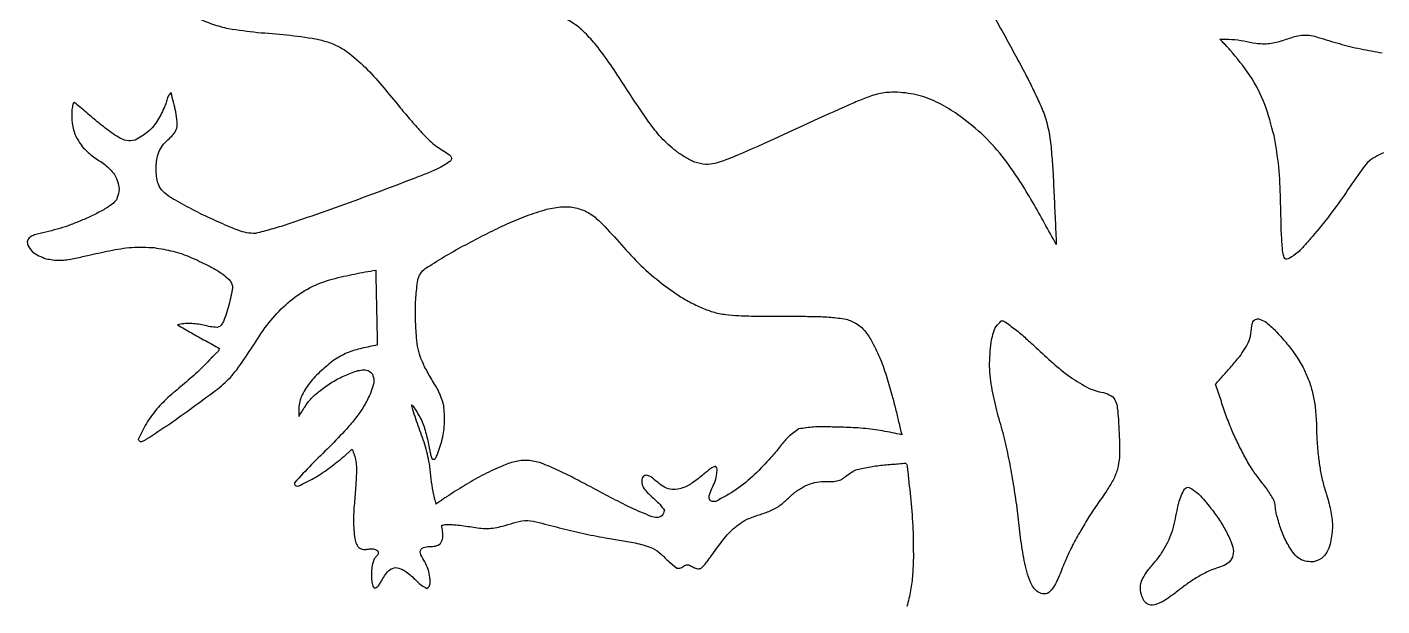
# Model space of a CAD drawing. Extents: x 0 to 290, y 41 to 325.
# Drawn here: x 2.8 to 160.8, y 151.1 to 218.7 of the extents above; entities that cross this region are included whole.
import ezdxf

# ---------------------------------------------------------------- set-up
doc = ezdxf.new("R2010")
doc.units = 0
doc.layers.get('0').update_dxf_attribs({"linetype": 'CONTINUOUS'})

msp = doc.modelspace()

# ---------------------------------------------------------------- linework, layer by layer
at = {"color": 7}
for points, knots in [([(20.71085, 220.274444), (21.342606, 220.11006), (22.608399, 219.780697), (24.391165, 218.947884), (25.663469, 218.639811), (26.29868, 218.486002)], [0, 0, 0, 0, 1.954938, 3.916935, 5.873135, 5.873135, 5.873135, 5.873135]), ([(69.159684, 216.538669), (68.737325, 217.033931), (67.893197, 218.023764), (66.373274, 219.282767), (65.1812, 219.813493), (64.585144, 220.078864)], [0, 0, 0, 0, 1.952407, 3.902083, 5.851878, 5.851878, 5.851878, 5.851878]), ([(115.571129, 219.846031), (115.972598, 219.132255), (116.775444, 217.704869), (117.952401, 215.548543), (118.721421, 214.102724), (119.105962, 213.379756)], [0, 0, 0, 0, 2.456787, 4.913002, 7.369617, 7.369617, 7.369617, 7.369617]), ([(26.29868, 218.486002), (27.422507, 218.320096), (29.671408, 217.988098), (33.079639, 217.813001), (35.325287, 217.455586), (36.447589, 217.276962)], [0, 0, 0, 0, 3.406412, 6.816608, 10.22364, 10.22364, 10.22364, 10.22364]), ([(36.447589, 217.276962), (36.919108, 217.169843), (37.861375, 216.955779), (39.210615, 216.396077), (40.008827, 215.849342), (40.408296, 215.575727)], [0, 0, 0, 0, 1.449488, 2.896601, 4.34634, 4.34634, 4.34634, 4.34634]), ([(74.001489, 209.466744), (73.48027, 210.264487), (72.437942, 211.859804), (70.897475, 214.269224), (69.738799, 215.782383), (69.159684, 216.538669)], [0, 0, 0, 0, 2.859109, 5.717613, 8.573905, 8.573905, 8.573905, 8.573905]), ([(141.901616, 217.239991), (142.369539, 217.248151), (143.305351, 217.26447), (144.69585, 217.050032), (145.610784, 216.859129), (146.068627, 216.7636)], [0, 0, 0, 0, 1.401526, 2.80295, 4.206676, 4.206676, 4.206676, 4.206676]), ([(143.068322, 216.009502), (142.94129, 216.14896), (142.687299, 216.427794), (142.291789, 216.831718), (142.03158, 217.103998), (141.901616, 217.239991)], [0, 0, 0, 0, 0.565875, 1.131425, 1.695757, 1.695757, 1.695757, 1.695757]), ([(146.068627, 216.7636), (146.606877, 216.724472), (147.68531, 216.646074), (149.253409, 217.094934), (150.271423, 217.434812), (150.780891, 217.604904)], [0, 0, 0, 0, 1.606381, 3.218526, 4.833595, 4.833595, 4.833595, 4.833595]), ([(150.780891, 217.604904), (151.06889, 217.650792), (151.643654, 217.742372), (152.527444, 217.716162), (153.084095, 217.539936), (153.362942, 217.451658)], [0, 0, 0, 0, 0.874523, 1.7453, 2.619341, 2.619341, 2.619341, 2.619341]), ([(153.362942, 217.451658), (154.181242, 217.203435), (155.817784, 216.707007), (158.306563, 216.074078), (159.993674, 215.789455), (160.837316, 215.647129)], [0, 0, 0, 0, 2.565422, 5.13066, 7.696418, 7.696418, 7.696418, 7.696418]), ([(40.408296, 215.575727), (41.128273, 214.962665), (42.569368, 213.735568), (44.390333, 211.55344), (45.598533, 210.100571), (46.2026, 209.374176)], [0, 0, 0, 0, 2.831585, 5.66766, 8.503429, 8.503429, 8.503429, 8.503429]), ([(148.20646, 205.992871), (147.889751, 207.219942), (147.256282, 209.674278), (145.506314, 213.090658), (143.881028, 215.036504), (143.068322, 216.009502)], [0, 0, 0, 0, 3.794916, 7.590433, 11.386537, 11.386537, 11.386537, 11.386537]), ([(119.105962, 213.379756), (119.383886, 212.837683), (119.939608, 211.753781), (120.731003, 210.107246), (121.206917, 208.986895), (121.444738, 208.427038)], [0, 0, 0, 0, 1.827515, 3.654209, 5.478823, 5.478823, 5.478823, 5.478823]), ([(19.59435, 210.998647), (19.456831, 210.860374), (19.176865, 210.578874), (19.08143, 209.983238), (18.938152, 209.619075), (18.866781, 209.437676)], [0, 0, 0, 0, 0.570552, 1.161549, 1.748134, 1.748134, 1.748134, 1.748134]), ([(20.292822, 207.6069), (20.247896, 207.989593), (20.158014, 208.755233), (19.879264, 209.878508), (19.689347, 210.625168), (19.59435, 210.998647)], [0, 0, 0, 0, 1.154777, 2.310317, 3.466777, 3.466777, 3.466777, 3.466777]), ([(104.284498, 211.067509), (103.702424, 211.052701), (102.537677, 211.023069), (100.856673, 210.510208), (99.787399, 210.05819), (99.252193, 209.83194)], [0, 0, 0, 0, 1.739274, 3.48034, 5.225118, 5.225118, 5.225118, 5.225118]), ([(111.314371, 208.464009), (110.600915, 208.915745), (109.17503, 209.818568), (106.810319, 210.805686), (105.126045, 210.980276), (104.284498, 211.067509)], [0, 0, 0, 0, 2.533726, 5.063808, 7.590344, 7.590344, 7.590344, 7.590344]), ([(8.011301, 209.022244), (8.004689, 208.491859), (7.991481, 207.432307), (8.403641, 205.860121), (9.030964, 204.99971), (9.344745, 204.569342)], [0, 0, 0, 0, 1.589188, 3.174728, 4.761468, 4.761468, 4.761468, 4.761468]), ([(8.342009, 209.842382), (8.263194, 209.788257), (8.087768, 209.667786), (8.092741, 209.330748), (8.03806, 209.12361), (8.011301, 209.022244)], [0, 0, 0, 0, 0.271089, 0.60339, 0.921846, 0.921846, 0.921846, 0.921846]), ([(12.62284, 206.347342), (12.128234, 206.712317), (11.138981, 207.442294), (9.754567, 208.660166), (8.812711, 209.448436), (8.342009, 209.842382)], [0, 0, 0, 0, 1.843171, 3.686489, 5.52804, 5.52804, 5.52804, 5.52804]), ([(18.866781, 209.437676), (18.621397, 208.887893), (18.130631, 207.788338), (16.971348, 206.354456), (15.921848, 205.754928), (15.398214, 205.455802)], [0, 0, 0, 0, 1.804287, 3.608541, 5.405135, 5.405135, 5.405135, 5.405135]), ([(46.2026, 209.374176), (46.586568, 208.916686), (47.354321, 208.001924), (48.522775, 206.6437), (49.359008, 205.791627), (49.776944, 205.365773)], [0, 0, 0, 0, 1.79194, 3.583029, 5.372576, 5.372576, 5.372576, 5.372576]), ([(78.446207, 204.193704), (77.861327, 204.695572), (76.690276, 205.700415), (75.302596, 207.560057), (74.43521, 208.831155), (74.001489, 209.466744)], [0, 0, 0, 0, 2.305049, 4.615187, 6.925618, 6.925618, 6.925618, 6.925618]), ([(99.252193, 209.83194), (97.667918, 209.130533), (94.499356, 207.727714), (89.803429, 205.49857), (86.62023, 204.129466), (85.028758, 203.444969)], [0, 0, 0, 0, 5.197649, 10.39533, 15.592186, 15.592186, 15.592186, 15.592186]), ([(19.398573, 205.656744), (19.575146, 205.832827), (19.926421, 206.183126), (20.331796, 206.848506), (20.305815, 207.354071), (20.292822, 207.6069)], [0, 0, 0, 0, 0.751105, 1.494246, 2.237664, 2.237664, 2.237664, 2.237664]), ([(118.576796, 200.6854), (117.906779, 201.669462), (116.567018, 203.637189), (114.156938, 206.298396), (112.26177, 207.742232), (111.314371, 208.464009)], [0, 0, 0, 0, 3.570137, 7.138832, 10.70613, 10.70613, 10.70613, 10.70613]), ([(121.444738, 208.427038), (121.647229, 207.715553), (122.052441, 206.291774), (122.262893, 204.078132), (122.370141, 202.604858), (122.423767, 201.868193)], [0, 0, 0, 0, 2.214533, 4.431586, 6.64881, 6.64881, 6.64881, 6.64881]), ([(15.398214, 205.455802), (15.062128, 205.408745), (14.385716, 205.314037), (13.443729, 205.767093), (12.896654, 206.153795), (12.62284, 206.347342)], [0, 0, 0, 0, 0.996821, 2.006222, 3.017665, 3.017665, 3.017665, 3.017665]), ([(17.961949, 203.386831), (18.04645, 203.680267), (18.215121, 204.26599), (18.722696, 205.042251), (19.172927, 205.451592), (19.398573, 205.656744)], [0, 0, 0, 0, 0.912421, 1.821273, 2.734409, 2.734409, 2.734409, 2.734409]), ([(149.058489, 194.825056), (149.03058, 196.071026), (148.974768, 198.562659), (148.851153, 202.306493), (148.421309, 204.764355), (148.20646, 205.992871)], [0, 0, 0, 0, 3.740234, 7.479545, 11.216329, 11.216329, 11.216329, 11.216329]), ([(9.344745, 204.569342), (9.730156, 204.197979), (10.503929, 203.452409), (11.93557, 202.680315), (12.640129, 201.864106), (12.990576, 201.458124)], [0, 0, 0, 0, 1.600387, 3.213028, 4.808976, 4.808976, 4.808976, 4.808976]), ([(49.776944, 205.365773), (50.01265, 205.163204), (50.484007, 204.758111), (51.26949, 204.256547), (51.789827, 203.920064), (52.04968, 203.752027)], [0, 0, 0, 0, 0.931156, 1.862101, 2.79079, 2.79079, 2.79079, 2.79079]), ([(81.933344, 202.603664), (81.507373, 202.676189), (80.652718, 202.8217), (79.507386, 203.456125), (78.799793, 203.947942), (78.446207, 204.193704)], [0, 0, 0, 0, 1.287423, 2.583046, 3.877133, 3.877133, 3.877133, 3.877133]), ([(160.964316, 203.98994), (160.637289, 203.832889), (159.984836, 203.519556), (159.079502, 202.889775), (158.655155, 202.298693), (158.442942, 202.003096)], [0, 0, 0, 0, 1.089384, 2.173439, 3.257905, 3.257905, 3.257905, 3.257905]), ([(17.95399, 200.80986), (17.919999, 201.094764), (17.851866, 201.665846), (17.841645, 202.53152), (17.921887, 203.102012), (17.961949, 203.386831)], [0, 0, 0, 0, 0.860631, 1.725107, 2.587004, 2.587004, 2.587004, 2.587004]), ([(52.025973, 202.915802), (51.604014, 202.642173), (50.758836, 202.094097), (49.349044, 201.544347), (48.413714, 201.17639), (47.946169, 200.992458)], [0, 0, 0, 0, 1.504695, 3.013886, 4.522307, 4.522307, 4.522307, 4.522307]), ([(52.04968, 203.752027), (52.130877, 203.670191), (52.289904, 203.509914), (52.312352, 203.122086), (52.122396, 202.985257), (52.025973, 202.915802)], [0, 0, 0, 0, 0.340359, 0.666605, 1.00293, 1.00293, 1.00293, 1.00293]), ([(85.028758, 203.444969), (84.694764, 203.314735), (84.026681, 203.054228), (83.006479, 202.694644), (82.290309, 202.633928), (81.933344, 202.603664)], [0, 0, 0, 0, 1.076762, 2.153834, 3.224191, 3.224191, 3.224191, 3.224191]), ([(12.990576, 201.458124), (13.143494, 201.149065), (13.448528, 200.532567), (13.613033, 199.469609), (13.344306, 198.826514), (13.210173, 198.505516)], [0, 0, 0, 0, 1.035218, 2.065013, 3.091294, 3.091294, 3.091294, 3.091294]), ([(19.84042, 198.58736), (19.557658, 198.766349), (18.993978, 199.123162), (18.240858, 199.834876), (18.049541, 200.485109), (17.95399, 200.80986)], [0, 0, 0, 0, 1.007558, 2.00855, 3.007295, 3.007295, 3.007295, 3.007295]), ([(47.946169, 200.992458), (46.504471, 200.446298), (43.621365, 199.354088), (39.288076, 197.738358), (36.375021, 196.729368), (34.918509, 196.224878)], [0, 0, 0, 0, 4.62509, 9.249252, 13.873319, 13.873319, 13.873319, 13.873319]), ([(122.818031, 193.280171), (122.359276, 194.11031), (121.44182, 195.770494), (120.067573, 198.262246), (119.073669, 199.877767), (118.576796, 200.6854)], [0, 0, 0, 0, 2.845515, 5.690704, 8.535001, 8.535001, 8.535001, 8.535001]), ([(122.423767, 201.868193), (122.46997, 200.913952), (122.562369, 199.005603), (122.694086, 196.142934), (122.776718, 194.234387), (122.818031, 193.280171)], [0, 0, 0, 0, 2.866077, 5.731752, 8.597081, 8.597081, 8.597081, 8.597081]), ([(158.442942, 202.003096), (157.830763, 201.117469), (156.606591, 199.346484), (154.748783, 196.702351), (153.373318, 195.045155), (152.685609, 194.216584)], [0, 0, 0, 0, 3.230233, 6.459488, 9.688526, 9.688526, 9.688526, 9.688526]), ([(13.210173, 198.505516), (13.061819, 198.33005), (12.763595, 197.977327), (12.171961, 197.611815), (11.78097, 197.369698), (11.585702, 197.24878)], [0, 0, 0, 0, 0.684916, 1.376827, 2.067132, 2.067132, 2.067132, 2.067132]), ([(26.478569, 195.303987), (25.724087, 195.633549), (24.214817, 196.292809), (21.992242, 197.373965), (20.557546, 198.182979), (19.84042, 198.58736)], [0, 0, 0, 0, 2.469913, 4.940836, 7.410226, 7.410226, 7.410226, 7.410226]), ([(63.389369, 197.396947), (63.692969, 197.462733), (64.299464, 197.594154), (65.228017, 197.694691), (65.848697, 197.679645), (66.15938, 197.672113)], [0, 0, 0, 0, 0.931682, 1.861201, 2.792777, 2.792777, 2.792777, 2.792777]), ([(66.15938, 197.672113), (66.678338, 197.571536), (67.717191, 197.3702), (69.066672, 196.492159), (69.809257, 195.747978), (70.181047, 195.375389)], [0, 0, 0, 0, 1.572895, 3.148634, 4.728601, 4.728601, 4.728601, 4.728601]), ([(11.585702, 197.24878), (11.153497, 197.02469), (10.288956, 196.576443), (8.948016, 195.995358), (8.041337, 195.640371), (7.587996, 195.462878)], [0, 0, 0, 0, 1.460146, 2.920729, 4.381318, 4.381318, 4.381318, 4.381318]), ([(34.918509, 196.224878), (34.315078, 196.018624), (33.108436, 195.606192), (31.281323, 195.038675), (30.044266, 194.730477), (29.4259, 194.576418)], [0, 0, 0, 0, 1.913165, 3.82563, 5.737089, 5.737089, 5.737089, 5.737089]), ([(56.539553, 194.613389), (57.279554, 194.972998), (58.759624, 195.692249), (61.030848, 196.667016), (62.603421, 197.153706), (63.389369, 197.396947)], [0, 0, 0, 0, 2.468521, 4.937268, 7.40389, 7.40389, 7.40389, 7.40389]), ([(3.656415, 194.396642), (3.488722, 194.325914), (3.15628, 194.1857), (2.756135, 193.730598), (2.846802, 193.364095), (2.89179, 193.18224)], [0, 0, 0, 0, 0.549329, 1.089017, 1.620542, 1.620542, 1.620542, 1.620542]), ([(7.587996, 195.462878), (7.156745, 195.324229), (6.294212, 195.046922), (4.971679, 194.734331), (4.094759, 194.509185), (3.656415, 194.396642)], [0, 0, 0, 0, 1.358416, 2.716923, 4.074712, 4.074712, 4.074712, 4.074712]), ([(29.4259, 194.576418), (29.085269, 194.581697), (28.401446, 194.592294), (27.429765, 194.935371), (26.795525, 195.181157), (26.478569, 195.303987)], [0, 0, 0, 0, 1.015214, 2.038066, 3.059866, 3.059866, 3.059866, 3.059866]), ([(49.753238, 190.806211), (50.487153, 191.26428), (51.954926, 192.180381), (54.23602, 193.419374), (55.771693, 194.215376), (56.539553, 194.613389)], [0, 0, 0, 0, 2.594839, 5.189469, 7.784261, 7.784261, 7.784261, 7.784261]), ([(70.181047, 195.375389), (70.916823, 194.562838), (72.388482, 192.937618), (74.604806, 190.496633), (76.32474, 189.131289), (77.184109, 188.449091)], [0, 0, 0, 0, 3.290154, 6.580783, 9.866837, 9.866837, 9.866837, 9.866837]), ([(149.333656, 191.9097), (149.276814, 192.229985), (149.162907, 192.871815), (149.125202, 193.849634), (149.08072, 194.500006), (149.058489, 194.825056)], [0, 0, 0, 0, 0.974664, 1.95316, 2.930835, 2.930835, 2.930835, 2.930835]), ([(2.89179, 193.18224), (3.046885, 192.923779), (3.358928, 192.40377), (4.157966, 191.938757), (4.717882, 191.727092), (4.997817, 191.621269)], [0, 0, 0, 0, 0.890599, 1.79184, 2.692933, 2.692933, 2.692933, 2.692933]), ([(9.860675, 191.994367), (10.712292, 192.189792), (12.415026, 192.580528), (15.010471, 193.030564), (16.759951, 192.951787), (17.633865, 192.912436)], [0, 0, 0, 0, 2.623328, 5.245112, 7.861955, 7.861955, 7.861955, 7.861955]), ([(17.633865, 192.912436), (18.364876, 192.793928), (19.826548, 192.55697), (21.930396, 191.816304), (23.253104, 191.153768), (23.914862, 190.822298)], [0, 0, 0, 0, 2.218202, 4.435349, 6.65521, 6.65521, 6.65521, 6.65521]), ([(152.685609, 194.216584), (152.411354, 193.904884), (151.862605, 193.28121), (151.050395, 192.322367), (150.340628, 191.882672), (149.987, 191.663602)], [0, 0, 0, 0, 1.24772, 2.496531, 3.736541, 3.736541, 3.736541, 3.736541]), ([(4.997817, 191.621269), (5.53889, 191.525532), (6.624094, 191.333517), (8.259145, 191.634654), (9.326665, 191.874425), (9.860675, 191.994367)], [0, 0, 0, 0, 1.635114, 3.27947, 4.925369, 4.925369, 4.925369, 4.925369]), ([(149.987, 191.663602), (149.898875, 191.611579), (149.73249, 191.513358), (149.425283, 191.628733), (149.365373, 191.812442), (149.333656, 191.9097)], [0, 0, 0, 0, 0.294333, 0.555714, 0.84977, 0.84977, 0.84977, 0.84977]), ([(23.914862, 190.822298), (24.205668, 190.671064), (24.78756, 190.368449), (25.630315, 189.85367), (26.113287, 189.408953), (26.354222, 189.187102)], [0, 0, 0, 0, 0.98386, 1.968669, 2.948988, 2.948988, 2.948988, 2.948988]), ([(39.747049, 189.576004), (40.157597, 189.66322), (40.97856, 189.837624), (42.21531, 190.072134), (43.040976, 190.221165), (43.453756, 190.295671)], [0, 0, 0, 0, 1.259095, 2.517779, 3.776134, 3.776134, 3.776134, 3.776134]), ([(43.453756, 190.295671), (43.473999, 189.323792), (43.514486, 187.380032), (43.575341, 184.464396), (43.615828, 182.520637), (43.636071, 181.548758)], [0, 0, 0, 0, 2.916271, 5.832543, 8.748813, 8.748813, 8.748813, 8.748813]), ([(48.319267, 188.896131), (48.378491, 189.168511), (48.496809, 189.712668), (49.048208, 190.369864), (49.517654, 190.660407), (49.753238, 190.806211)], [0, 0, 0, 0, 0.825967, 1.650101, 2.480307, 2.480307, 2.480307, 2.480307]), ([(26.354222, 189.187102), (26.458705, 189.052456), (26.665829, 188.785541), (26.787504, 188.273744), (26.715795, 187.94336), (26.679652, 187.776838)], [0, 0, 0, 0, 0.50771, 1.006458, 1.513301, 1.513301, 1.513301, 1.513301]), ([(32.428744, 185.782091), (33.129632, 186.393826), (34.531172, 187.617092), (37.035019, 188.917645), (38.842949, 189.35653), (39.747049, 189.576004)], [0, 0, 0, 0, 2.784962, 5.568992, 8.353851, 8.353851, 8.353851, 8.353851]), ([(48.200169, 182.710384), (48.152817, 183.397752), (48.058118, 184.772394), (48.093059, 186.842012), (48.243871, 188.211489), (48.319267, 188.896131)], [0, 0, 0, 0, 2.066488, 4.132692, 6.198312, 6.198312, 6.198312, 6.198312]), ([(77.184109, 188.449091), (77.620798, 188.133595), (78.4936, 187.503018), (79.868593, 186.650316), (80.839396, 186.184413), (81.324873, 185.951424)], [0, 0, 0, 0, 1.616141, 3.230155, 4.844673, 4.844673, 4.844673, 4.844673]), ([(26.679652, 187.776838), (26.606212, 187.424579), (26.459282, 186.71982), (26.181551, 185.675794), (25.952683, 184.993364), (25.838319, 184.652356)], [0, 0, 0, 0, 1.079407, 2.159551, 3.238386, 3.238386, 3.238386, 3.238386]), ([(27.248499, 178.665011), (27.815337, 179.463793), (28.94946, 181.061986), (30.455497, 183.596862), (31.771492, 185.054232), (32.428744, 185.782091)], [0, 0, 0, 0, 2.938858, 5.880031, 8.814546, 8.814546, 8.814546, 8.814546]), ([(81.324873, 185.951424), (81.798789, 185.755601), (82.74642, 185.364037), (84.264933, 185.081901), (85.285542, 185.010792), (85.79612, 184.975218)], [0, 0, 0, 0, 1.534713, 3.068775, 4.604484, 4.604484, 4.604484, 4.604484]), ([(85.79612, 184.975218), (86.584984, 184.950234), (88.163055, 184.900254), (90.531508, 184.922894), (92.110462, 184.908294), (92.899936, 184.900993)], [0, 0, 0, 0, 2.367516, 4.736061, 7.104588, 7.104588, 7.104588, 7.104588]), ([(92.899936, 184.900993), (93.501577, 184.897038), (94.705177, 184.889124), (96.510414, 184.81713), (97.703774, 184.659637), (98.299976, 184.580953)], [0, 0, 0, 0, 1.805163, 3.611281, 5.414508, 5.414508, 5.414508, 5.414508]), ([(22.589349, 183.993649), (22.339783, 184.020634), (21.840971, 184.074571), (21.086068, 184.046929), (20.592535, 183.958355), (20.345739, 183.914062)], [0, 0, 0, 0, 0.75246, 1.503952, 2.255628, 2.255628, 2.255628, 2.255628]), ([(20.345739, 183.914062), (20.881892, 183.595049), (21.954054, 182.957109), (23.594341, 182.056158), (24.686391, 181.453366), (25.232445, 181.151953)], [0, 0, 0, 0, 1.871505, 3.7425, 5.613693, 5.613693, 5.613693, 5.613693]), ([(24.912292, 183.607287), (24.650904, 183.623432), (24.126373, 183.65583), (23.369165, 183.881761), (22.849099, 183.95638), (22.589349, 183.993649)], [0, 0, 0, 0, 0.783089, 1.571435, 2.358072, 2.358072, 2.358072, 2.358072]), ([(25.838319, 184.652356), (25.774494, 184.500705), (25.647372, 184.198659), (25.404999, 183.730002), (25.074606, 183.647713), (24.912292, 183.607287)], [0, 0, 0, 0, 0.500581, 0.997019, 1.47643, 1.47643, 1.47643, 1.47643]), ([(98.299976, 184.580953), (98.738327, 184.414705), (99.614852, 184.082275), (100.657618, 183.095804), (101.120961, 182.285443), (101.353056, 181.879522)], [0, 0, 0, 0, 1.395673, 2.790781, 4.190994, 4.190994, 4.190994, 4.190994]), ([(115.208756, 181.866258), (115.272108, 182.173713), (115.398699, 182.788072), (115.711754, 183.699538), (116.167575, 184.139787), (116.394089, 184.358562)], [0, 0, 0, 0, 0.94517, 1.888641, 2.820614, 2.820614, 2.820614, 2.820614]), ([(116.394089, 184.358562), (116.434314, 184.37201), (116.5118, 184.397915), (116.630996, 184.359074), (116.703215, 184.327512), (116.740658, 184.311149)], [0, 0, 0, 0, 0.12382, 0.238514, 0.362002, 0.362002, 0.362002, 0.362002]), ([(116.740658, 184.311149), (117.183231, 184.003132), (118.068786, 183.386816), (119.288529, 182.322257), (120.082295, 181.593106), (120.478973, 181.228718)], [0, 0, 0, 0, 1.616429, 3.234343, 4.850596, 4.850596, 4.850596, 4.850596]), ([(144.319978, 180.360884), (144.522761, 180.674559), (144.927536, 181.300685), (145.464993, 182.303226), (145.541211, 183.051299), (145.579253, 183.424689)], [0, 0, 0, 0, 1.123561, 2.242743, 3.358063, 3.358063, 3.358063, 3.358063]), ([(145.579253, 183.424689), (145.594291, 183.606088), (145.624023, 183.96475), (145.854265, 184.530856), (146.234894, 184.581916), (146.42338, 184.6072)], [0, 0, 0, 0, 0.555366, 1.098068, 1.63044, 1.63044, 1.63044, 1.63044]), ([(146.42338, 184.6072), (146.677581, 184.510442), (147.188883, 184.315824), (147.808944, 183.770444), (148.195832, 183.38815), (148.389058, 183.197218)], [0, 0, 0, 0, 0.809471, 1.628174, 2.445035, 2.445035, 2.445035, 2.445035]), ([(49.157749, 179.003678), (48.977434, 179.393584), (48.617223, 180.172491), (48.305066, 181.428783), (48.235151, 182.282987), (48.200169, 182.710384)], [0, 0, 0, 0, 1.286709, 2.570429, 3.855925, 3.855925, 3.855925, 3.855925]), ([(101.353056, 181.879522), (101.690531, 181.212949), (102.366024, 179.878732), (103.072278, 177.746206), (103.481736, 176.309253), (103.686469, 175.590764)], [0, 0, 0, 0, 2.238391, 4.480374, 6.722431, 6.722431, 6.722431, 6.722431]), ([(115.962853, 173.579931), (115.740929, 174.484145), (115.297128, 176.292376), (114.941023, 179.081179), (115.119562, 180.938429), (115.208756, 181.866258)], [0, 0, 0, 0, 2.794015, 5.58742, 8.376043, 8.376043, 8.376043, 8.376043]), ([(148.389058, 183.197218), (148.790007, 182.758248), (149.591938, 181.880271), (150.698631, 180.474496), (151.293074, 179.442785), (151.590304, 178.926913)], [0, 0, 0, 0, 1.7838, 3.567751, 5.351812, 5.351812, 5.351812, 5.351812]), ([(24.483681, 180.212718), (23.95259, 179.663016), (22.890441, 178.563648), (21.166412, 177.050433), (19.99141, 176.073763), (19.403878, 175.585402)], [0, 0, 0, 0, 2.292119, 4.584094, 6.876307, 6.876307, 6.876307, 6.876307]), ([(25.232445, 181.151953), (25.180989, 181.028348), (25.076209, 180.77665), (24.754453, 180.517312), (24.573802, 180.314096), (24.483681, 180.212718)], [0, 0, 0, 0, 0.395297, 0.804942, 1.212742, 1.212742, 1.212742, 1.212742]), ([(43.636071, 181.548758), (43.04595, 181.425456), (41.866153, 181.178945), (40.099103, 180.719838), (39.070051, 180.079813), (38.556353, 179.760316)], [0, 0, 0, 0, 1.811635, 3.621902, 5.426354, 5.426354, 5.426354, 5.426354]), ([(120.478973, 181.228718), (121.115294, 180.636782), (122.387519, 179.453297), (124.388127, 177.768162), (125.901047, 176.908781), (126.656818, 176.479482)], [0, 0, 0, 0, 2.608659, 5.215615, 7.817831, 7.817831, 7.817831, 7.817831]), ([(141.388536, 176.969138), (141.716485, 177.344053), (142.372499, 178.094017), (143.378209, 179.200071), (144.006098, 179.973999), (144.319978, 180.360884)], [0, 0, 0, 0, 1.494364, 2.989254, 4.483536, 4.483536, 4.483536, 4.483536]), ([(24.769431, 176.230844), (25.075738, 176.468327), (25.687916, 176.942955), (26.522725, 177.756515), (27.006424, 178.361991), (27.248499, 178.665011)], [0, 0, 0, 0, 1.16227, 2.322888, 3.485672, 3.485672, 3.485672, 3.485672]), ([(38.556353, 179.760316), (38.06459, 179.35488), (37.081588, 178.544441), (35.68883, 177.205875), (35.076228, 176.080837), (34.770342, 175.51908)], [0, 0, 0, 0, 1.91506, 3.828082, 5.735931, 5.735931, 5.735931, 5.735931]), ([(41.220531, 178.514304), (41.438386, 178.568608), (41.872313, 178.67677), (42.591632, 178.654584), (42.911428, 178.321903), (43.069933, 178.157011)], [0, 0, 0, 0, 0.678865, 1.352172, 2.013848, 2.013848, 2.013848, 2.013848]), ([(51.390973, 174.505902), (51.227112, 175.042414), (50.898396, 176.11869), (49.955502, 177.524006), (49.423568, 178.510636), (49.157749, 179.003678)], [0, 0, 0, 0, 1.673376, 3.356898, 5.03855, 5.03855, 5.03855, 5.03855]), ([(151.590304, 178.926913), (151.819377, 178.457379), (152.277918, 177.517499), (152.719538, 176.006293), (152.898038, 174.97618), (152.987304, 174.461029)], [0, 0, 0, 0, 1.565019, 3.132742, 4.70104, 4.70104, 4.70104, 4.70104]), ([(36.900273, 176.164804), (37.338608, 176.496125), (38.215857, 177.159202), (39.674085, 177.943349), (40.705286, 178.324073), (41.220531, 178.514304)], [0, 0, 0, 0, 1.646777, 3.295728, 4.942408, 4.942408, 4.942408, 4.942408]), ([(43.069933, 178.157011), (43.153579, 177.899253), (43.322867, 177.377587), (43.078257, 176.57798), (42.892812, 176.073104), (42.800129, 175.820776)], [0, 0, 0, 0, 0.793988, 1.606915, 2.41914, 2.41914, 2.41914, 2.41914]), ([(143.282811, 171.627236), (143.046237, 172.210841), (142.572937, 173.378428), (141.996367, 175.179051), (141.591194, 176.372301), (141.388536, 176.969138)], [0, 0, 0, 0, 1.88849, 3.778201, 5.669255, 5.669255, 5.669255, 5.669255]), ([(19.403878, 175.585402), (18.899862, 175.101731), (17.891873, 174.134433), (16.664054, 172.419856), (16.065366, 171.157727), (15.765978, 170.526569)], [0, 0, 0, 0, 2.092862, 4.185536, 6.27883, 6.27883, 6.27883, 6.27883]), ([(16.686699, 170.539833), (17.606047, 171.141039), (19.445045, 172.34365), (22.119487, 174.270896), (23.886116, 175.577528), (24.769431, 176.230844)], [0, 0, 0, 0, 3.295015, 6.591117, 9.887227, 9.887227, 9.887227, 9.887227]), ([(34.770342, 175.51908), (34.692818, 175.270296), (34.537554, 174.772041), (34.460594, 173.98876), (34.481954, 173.467498), (34.492636, 173.206833)], [0, 0, 0, 0, 0.780116, 1.562386, 2.34486, 2.34486, 2.34486, 2.34486]), ([(34.492636, 173.206833), (34.71444, 173.571479), (35.157677, 174.300158), (35.895902, 175.360608), (36.565491, 175.896745), (36.900273, 176.164804)], [0, 0, 0, 0, 1.282272, 2.562395, 3.842429, 3.842429, 3.842429, 3.842429]), ([(42.800129, 175.820776), (42.564041, 175.329052), (42.09149, 174.344824), (41.128036, 173.015714), (40.425976, 172.181842), (40.074991, 171.76496)], [0, 0, 0, 0, 1.633323, 3.269237, 4.904731, 4.904731, 4.904731, 4.904731]), ([(103.686469, 175.590764), (103.817655, 175.090152), (104.080138, 174.088501), (104.433457, 172.575522), (104.674493, 171.567863), (104.795038, 171.06392)], [0, 0, 0, 0, 1.552473, 3.106269, 4.660764, 4.660764, 4.660764, 4.660764]), ([(126.656818, 176.479482), (126.961133, 176.356245), (127.57181, 176.108942), (128.562821, 175.990938), (129.135333, 175.661341), (129.419209, 175.497913)], [0, 0, 0, 0, 0.98243, 1.971467, 2.944189, 2.944189, 2.944189, 2.944189]), ([(129.419209, 175.497913), (129.564091, 175.275137), (129.856141, 174.826072), (129.961225, 174.022537), (130.007245, 173.494271), (130.03022, 173.23054)], [0, 0, 0, 0, 0.787219, 1.586853, 2.38406, 2.38406, 2.38406, 2.38406]), ([(47.774013, 174.011167), (47.750198, 174.105047), (47.708812, 174.268189), (47.586685, 174.698073), (47.737753, 174.498169), (47.813807, 174.397529)], [0, 0, 0, 0, 0.338256, 0.587807, 0.840815, 0.840815, 0.840815, 0.840815]), ([(49.76368, 167.409989), (49.619479, 168.164334), (49.330813, 169.67441), (48.485934, 171.822427), (48.011284, 173.281698), (47.774013, 174.011167)], [0, 0, 0, 0, 2.298781, 4.601785, 6.903739, 6.903739, 6.903739, 6.903739]), ([(47.813807, 174.397529), (48.124611, 173.93066), (48.74673, 172.996155), (49.319294, 171.401268), (49.541405, 170.303251), (49.652484, 169.754127)], [0, 0, 0, 0, 1.677339, 3.357432, 5.038234, 5.038234, 5.038234, 5.038234]), ([(50.604984, 168.706518), (50.833539, 169.323908), (51.291, 170.559642), (51.547656, 172.536713), (51.443182, 173.849744), (51.390973, 174.505902)], [0, 0, 0, 0, 1.970897, 3.944834, 5.916627, 5.916627, 5.916627, 5.916627]), ([(152.987304, 174.461029), (153.049906, 173.799219), (153.175149, 172.475175), (153.171539, 170.478419), (153.315149, 169.155905), (153.386931, 168.494851)], [0, 0, 0, 0, 1.993348, 3.987979, 5.98138, 5.98138, 5.98138, 5.98138]), ([(117.777824, 165.634811), (117.622588, 166.527549), (117.312118, 168.313008), (116.718365, 170.967801), (116.214714, 172.70914), (115.962853, 173.579931)], [0, 0, 0, 0, 2.718264, 5.436474, 8.155444, 8.155444, 8.155444, 8.155444]), ([(130.03022, 173.23054), (130.060672, 172.701897), (130.121587, 171.644417), (130.203977, 170.057023), (130.181646, 168.997757), (130.170484, 168.468322)], [0, 0, 0, 0, 1.588716, 3.17802, 4.766137, 4.766137, 4.766137, 4.766137]), ([(40.074991, 171.76496), (39.405624, 171.056282), (38.06692, 169.638957), (35.951994, 167.618282), (34.636747, 166.179395), (33.979273, 165.460116)], [0, 0, 0, 0, 2.924118, 5.84811, 8.770766, 8.770766, 8.770766, 8.770766]), ([(92.794102, 171.757058), (92.365997, 171.459278), (91.507112, 170.861858), (90.557842, 169.606201), (89.882663, 168.814057), (89.54516, 168.418087)], [0, 0, 0, 0, 1.55425, 3.118208, 4.681357, 4.681357, 4.681357, 4.681357]), ([(98.003642, 171.947558), (97.423038, 171.9609), (96.261762, 171.987585), (94.516263, 172.019779), (93.367402, 171.844516), (92.794102, 171.757058)], [0, 0, 0, 0, 1.743215, 3.486636, 5.223203, 5.223203, 5.223203, 5.223203]), ([(104.795038, 171.06392), (104.05007, 171.227635), (102.560558, 171.554972), (100.28934, 171.856266), (98.765597, 171.917125), (98.003642, 171.947558)], [0, 0, 0, 0, 2.287698, 4.574092, 6.860991, 6.860991, 6.860991, 6.860991]), ([(145.690449, 166.976213), (145.391545, 167.476225), (144.793627, 168.476434), (143.993365, 170.031231), (143.519586, 171.095406), (143.282811, 171.627236)], [0, 0, 0, 0, 1.747329, 3.495313, 5.241607, 5.241607, 5.241607, 5.241607]), ([(15.765978, 170.526569), (15.835078, 170.421322), (15.979533, 170.201302), (16.386211, 170.340082), (16.586179, 170.473012), (16.686699, 170.539833)], [0, 0, 0, 0, 0.33932, 0.709356, 1.083386, 1.083386, 1.083386, 1.083386]), ([(39.773296, 168.563431), (39.878244, 168.655886), (40.088015, 168.840686), (40.403293, 169.117171), (40.613007, 169.301902), (40.717893, 169.394293)], [0, 0, 0, 0, 0.419594, 0.838685, 1.258013, 1.258013, 1.258013, 1.258013]), ([(40.717893, 169.394293), (40.882391, 168.941707), (41.212355, 168.03387), (41.211434, 166.576417), (41.154093, 165.618863), (41.125422, 165.140076)], [0, 0, 0, 0, 1.433653, 2.875741, 4.317889, 4.317889, 4.317889, 4.317889]), ([(49.652484, 169.754127), (49.688457, 169.590287), (49.760535, 169.261996), (49.845835, 168.767104), (49.941302, 168.446929), (49.988611, 168.288264)], [0, 0, 0, 0, 0.503269, 1.008413, 1.50466, 1.50466, 1.50466, 1.50466]), ([(34.664509, 165.192851), (35.278894, 165.490214), (36.508564, 166.085376), (38.176655, 167.282802), (39.240999, 168.136488), (39.773296, 168.563431)], [0, 0, 0, 0, 2.044057, 4.091107, 6.139111, 6.139111, 6.139111, 6.139111]), ([(49.988611, 168.288264), (50.082965, 168.248272), (50.277689, 168.165738), (50.515489, 168.421293), (50.574864, 168.610525), (50.604984, 168.706518)], [0, 0, 0, 0, 0.280618, 0.579129, 0.886461, 0.886461, 0.886461, 0.886461]), ([(62.540162, 167.849127), (62.031529, 167.955497), (61.01408, 168.168276), (59.447285, 167.939119), (58.489881, 167.54422), (58.010496, 167.346489)], [0, 0, 0, 0, 1.549243, 3.09904, 4.653267, 4.653267, 4.653267, 4.653267]), ([(68.522144, 164.986547), (67.870349, 165.331604), (66.566675, 166.021764), (64.594172, 167.027162), (63.224541, 167.575255), (62.540162, 167.849127)], [0, 0, 0, 0, 2.212824, 4.42593, 6.636221, 6.636221, 6.636221, 6.636221]), ([(89.54516, 168.418087), (88.922857, 167.738654), (87.678533, 166.380096), (85.536602, 164.608755), (83.917347, 163.726374), (83.107953, 163.285311)], [0, 0, 0, 0, 2.763172, 5.52509, 8.28541, 8.28541, 8.28541, 8.28541]), ([(100.321251, 167.177156), (100.863283, 167.279766), (101.948081, 167.485127), (103.599806, 167.62197), (104.699964, 167.716951), (105.250262, 167.76446)], [0, 0, 0, 0, 1.653802, 3.309846, 4.96721, 4.96721, 4.96721, 4.96721]), ([(105.250262, 167.76446), (105.319599, 167.671286), (105.463565, 167.477825), (105.432904, 167.10954), (105.471732, 166.873678), (105.490998, 166.756644)], [0, 0, 0, 0, 0.337145, 0.700026, 1.057429, 1.057429, 1.057429, 1.057429]), ([(130.170484, 168.468322), (130.11959, 168.001839), (130.017804, 167.068892), (129.465646, 165.760535), (128.963764, 164.971477), (128.712524, 164.576478)], [0, 0, 0, 0, 1.40135, 2.802639, 4.20727, 4.20727, 4.20727, 4.20727]), ([(153.386931, 168.494851), (153.453391, 167.980423), (153.586324, 166.951462), (153.90521, 165.425734), (154.217483, 164.436145), (154.37358, 163.941478)], [0, 0, 0, 0, 1.555901, 3.112115, 4.667534, 4.667534, 4.667534, 4.667534]), ([(50.499151, 162.986438), (50.376362, 163.470524), (50.130894, 164.43826), (49.901512, 165.919657), (49.809631, 166.913138), (49.76368, 167.409989)], [0, 0, 0, 0, 1.497559, 2.993771, 4.490647, 4.490647, 4.490647, 4.490647]), ([(58.010496, 167.346489), (57.280621, 167.015103), (55.820448, 166.352138), (53.750415, 165.124032), (52.397709, 164.265065), (51.721456, 163.835644)], [0, 0, 0, 0, 2.403001, 4.807394, 7.21108, 7.21108, 7.21108, 7.21108]), ([(74.514569, 166.005087), (74.484056, 165.757179), (74.42239, 165.256174), (74.855836, 164.607148), (75.206586, 164.262435), (75.382402, 164.089644)], [0, 0, 0, 0, 0.726476, 1.468162, 2.213588, 2.213588, 2.213588, 2.213588]), ([(75.649667, 166.081851), (75.526323, 166.164812), (75.28358, 166.328081), (74.78652, 166.377372), (74.604955, 166.128819), (74.514569, 166.005087)], [0, 0, 0, 0, 0.448652, 0.882961, 1.313485, 1.313485, 1.313485, 1.313485]), ([(81.60512, 166.388627), (81.253794, 166.104845), (80.551764, 165.537787), (79.388279, 164.84524), (78.163078, 164.566069), (77.102778, 164.886424), (76.373157, 165.48547), (75.890831, 165.883056), (75.649667, 166.081851)], [0, 0, 0, 0, 1.353679, 2.704957, 4.045368, 4.976041, 5.915186, 6.854345, 6.854345, 6.854345, 6.854345]), ([(83.06562, 167.394184), (82.882102, 167.321683), (82.510644, 167.174933), (82.076309, 166.756743), (81.76202, 166.511205), (81.60512, 166.388627)], [0, 0, 0, 0, 0.58613, 1.186379, 1.78477, 1.78477, 1.78477, 1.78477]), ([(82.335511, 163.94938), (82.428872, 164.242249), (82.61607, 164.829477), (83.102694, 165.630321), (83.190941, 166.245873), (83.234953, 166.55288)], [0, 0, 0, 0, 0.920748, 1.846182, 2.767, 2.767, 2.767, 2.767]), ([(83.234953, 166.55288), (83.239284, 166.658024), (83.248128, 166.87275), (83.309404, 167.212897), (83.139228, 167.339447), (83.06562, 167.394184)], [0, 0, 0, 0, 0.323376, 0.660402, 0.917297, 0.917297, 0.917297, 0.917297]), ([(96.551044, 165.608282), (96.773887, 165.623498), (97.217425, 165.653783), (97.865964, 165.86628), (98.207809, 166.154372), (98.37928, 166.29888)], [0, 0, 0, 0, 0.66972, 1.33299, 2.000535, 2.000535, 2.000535, 2.000535]), ([(98.37928, 166.29888), (98.569891, 166.447138), (98.949342, 166.742274), (99.608303, 167.05868), (100.08312, 167.137584), (100.321251, 167.177156)], [0, 0, 0, 0, 0.723732, 1.440736, 2.162123, 2.162123, 2.162123, 2.162123]), ([(105.490998, 166.756644), (105.618216, 165.642319), (105.872618, 163.413967), (106.132729, 160.058167), (106.145929, 157.815713), (106.152527, 156.694858)], [0, 0, 0, 0, 3.364803, 6.728706, 10.090379, 10.090379, 10.090379, 10.090379]), ([(148.240891, 163.356713), (147.998155, 163.785972), (147.512207, 164.645329), (146.560413, 165.781387), (145.980361, 166.578042), (145.690449, 166.976213)], [0, 0, 0, 0, 1.476173, 2.955233, 4.433136, 4.433136, 4.433136, 4.433136]), ([(33.979273, 165.460116), (33.989593, 165.349439), (34.01049, 165.125306), (34.382598, 165.040914), (34.569366, 165.141574), (34.664509, 165.192851)], [0, 0, 0, 0, 0.303126, 0.613863, 0.936529, 0.936529, 0.936529, 0.936529]), ([(41.125422, 165.140076), (41.072006, 164.450087), (40.965136, 163.069612), (40.788765, 160.993477), (40.937448, 159.614027), (41.011687, 158.92526)], [0, 0, 0, 0, 2.077545, 4.156595, 6.22988, 6.22988, 6.22988, 6.22988]), ([(75.583627, 161.541742), (74.774143, 161.870672), (73.154351, 162.528867), (70.842653, 163.768938), (69.295508, 164.58075), (68.522144, 164.986547)], [0, 0, 0, 0, 2.619341, 5.241355, 7.861955, 7.861955, 7.861955, 7.861955]), ([(90.389004, 162.663576), (90.718986, 162.927517), (91.379166, 163.455573), (92.272896, 164.364675), (93.001662, 164.798811), (93.365602, 165.015616)], [0, 0, 0, 0, 1.267683, 2.536199, 3.801634, 3.801634, 3.801634, 3.801634]), ([(93.365602, 165.015616), (93.69541, 165.174523), (94.355536, 165.492585), (95.456314, 165.629076), (96.185666, 165.615222), (96.551044, 165.608282)], [0, 0, 0, 0, 1.091583, 2.184854, 3.282346, 3.282346, 3.282346, 3.282346]), ([(118.899658, 157.366829), (118.766131, 158.284385), (118.499028, 160.11984), (118.231551, 162.889879), (117.929038, 164.720005), (117.777824, 165.634811)], [0, 0, 0, 0, 2.781394, 5.563827, 8.3447, 8.3447, 8.3447, 8.3447]), ([(128.712524, 164.576478), (128.362677, 164.06205), (127.66327, 163.033618), (126.594094, 161.503458), (125.974544, 160.424883), (125.664807, 159.885662)], [0, 0, 0, 0, 1.866584, 3.731627, 5.596215, 5.596215, 5.596215, 5.596215]), ([(136.89584, 162.229518), (136.957572, 162.517637), (137.081003, 163.09372), (137.345121, 163.941348), (137.631481, 164.456712), (137.774398, 164.71392)], [0, 0, 0, 0, 0.88434, 1.768204, 2.648827, 2.648827, 2.648827, 2.648827]), ([(137.774398, 164.71392), (137.827822, 164.777192), (137.928317, 164.896212), (138.170064, 164.967866), (138.31769, 164.916115), (138.396133, 164.888616)], [0, 0, 0, 0, 0.24464, 0.460185, 0.704586, 0.704586, 0.704586, 0.704586]), ([(138.396133, 164.888616), (138.691364, 164.704158), (139.283873, 164.333962), (139.982422, 163.54736), (140.426009, 163.010959), (140.647702, 162.74288)], [0, 0, 0, 0, 1.038957, 2.085123, 3.130341, 3.130341, 3.130341, 3.130341]), ([(51.721456, 163.835644), (51.585682, 163.741284), (51.314107, 163.552542), (50.906658, 163.269493), (50.634991, 163.080793), (50.499151, 162.986438)], [0, 0, 0, 0, 0.49603, 0.992163, 1.488348, 1.488348, 1.488348, 1.488348]), ([(75.382402, 164.089644), (75.5882, 163.895256), (75.999608, 163.506654), (76.640028, 162.942348), (76.955364, 162.470378), (77.112707, 162.23488)], [0, 0, 0, 0, 0.850195, 1.699622, 2.545552, 2.545552, 2.545552, 2.545552]), ([(83.107953, 163.285311), (82.966606, 163.267773), (82.688609, 163.233278), (82.295473, 163.516092), (82.322119, 163.804454), (82.335511, 163.94938)], [0, 0, 0, 0, 0.420114, 0.826263, 1.236629, 1.236629, 1.236629, 1.236629]), ([(140.647702, 162.74288), (140.974292, 162.316399), (141.627743, 161.463082), (142.498531, 160.101085), (142.954434, 159.126541), (143.18234, 158.639369)], [0, 0, 0, 0, 1.611425, 3.224193, 4.836306, 4.836306, 4.836306, 4.836306]), ([(148.537224, 161.626409), (148.489681, 161.81679), (148.394528, 162.197821), (148.375532, 162.786863), (148.285629, 163.167365), (148.240891, 163.356713)], [0, 0, 0, 0, 0.587167, 1.17516, 1.757599, 1.757599, 1.757599, 1.757599]), ([(154.37358, 163.941478), (154.546517, 163.328703), (154.892449, 162.10295), (155.112186, 160.182362), (154.880788, 158.925449), (154.765304, 158.298162)], [0, 0, 0, 0, 1.910814, 3.822259, 5.726597, 5.726597, 5.726597, 5.726597]), ([(77.112707, 162.23488), (77.051744, 162.017039), (76.928562, 161.576869), (76.216603, 161.339925), (75.795233, 161.474274), (75.583627, 161.541742)], [0, 0, 0, 0, 0.6428, 1.298843, 1.960647, 1.960647, 1.960647, 1.960647]), ([(86.542316, 161.107967), (86.967064, 161.290077), (87.817675, 161.654775), (89.161834, 162.016144), (89.980828, 162.448229), (90.389004, 162.663576)], [0, 0, 0, 0, 1.385472, 2.774579, 4.154756, 4.154756, 4.154756, 4.154756]), ([(135.787271, 158.472576), (135.969821, 158.870569), (136.334732, 159.666146), (136.661636, 160.940708), (136.817753, 161.79981), (136.89584, 162.229518)], [0, 0, 0, 0, 1.311134, 2.620912, 3.931643, 3.931643, 3.931643, 3.931643]), ([(150.664333, 157.001633), (150.337131, 157.468463), (149.682162, 158.402926), (149.002567, 159.982365), (148.692294, 161.078552), (148.537224, 161.626409)], [0, 0, 0, 0, 1.70653, 3.416, 5.123992, 5.123992, 5.123992, 5.123992]), ([(51.023238, 158.377467), (51.126085, 158.598928), (51.333301, 159.045127), (51.258142, 159.788485), (51.187915, 160.26765), (51.152778, 160.507398)], [0, 0, 0, 0, 0.719274, 1.449186, 2.180104, 2.180104, 2.180104, 2.180104]), ([(51.152778, 160.507398), (51.336356, 160.548719), (51.706601, 160.632056), (52.275861, 160.587604), (52.654495, 160.574573), (52.843289, 160.568076)], [0, 0, 0, 0, 0.561231, 1.131903, 1.699433, 1.699433, 1.699433, 1.699433]), ([(52.843289, 160.568076), (53.441267, 160.486451), (54.636918, 160.323243), (56.445081, 160.024643), (57.636263, 160.270714), (58.230064, 160.39338)], [0, 0, 0, 0, 1.814868, 3.628808, 5.431876, 5.431876, 5.431876, 5.431876]), ([(58.230064, 160.39338), (58.658555, 160.526022), (59.514441, 160.790966), (60.836171, 161.159328), (61.72794, 160.994305), (62.172144, 160.912104)], [0, 0, 0, 0, 1.350955, 2.698459, 4.035844, 4.035844, 4.035844, 4.035844]), ([(62.172144, 160.912104), (63.064272, 160.683708), (64.848044, 160.227039), (67.524639, 159.541706), (69.336124, 159.211817), (70.241724, 159.046898)], [0, 0, 0, 0, 2.762955, 5.524412, 8.285007, 8.285007, 8.285007, 8.285007]), ([(82.478316, 156.789967), (82.868902, 157.326813), (83.649997, 158.4004), (84.879875, 159.993028), (85.98911, 160.736952), (86.542316, 161.107967)], [0, 0, 0, 0, 1.995618, 3.990842, 5.97593, 5.97593, 5.97593, 5.97593]), ([(125.664807, 159.885662), (125.344127, 159.319592), (124.702802, 158.187513), (123.870113, 156.419774), (123.399825, 155.206303), (123.1646, 154.599358)], [0, 0, 0, 0, 1.951339, 3.902461, 5.854929, 5.854929, 5.854929, 5.854929]), ([(41.011687, 158.92526), (41.061241, 158.719044), (41.159683, 158.309387), (41.560101, 157.748681), (41.992782, 157.700388), (42.207462, 157.676427)], [0, 0, 0, 0, 0.639707, 1.270808, 1.892297, 1.892297, 1.892297, 1.892297]), ([(49.044013, 157.90926), (49.266752, 157.96384), (49.71605, 158.073937), (50.427202, 158.009499), (50.826965, 158.256296), (51.023238, 158.377467)], [0, 0, 0, 0, 0.687037, 1.385864, 2.059905, 2.059905, 2.059905, 2.059905]), ([(70.241724, 159.046898), (70.859876, 158.941927), (72.096102, 158.731998), (73.957835, 158.439525), (75.149824, 158.046901), (75.745058, 157.85084)], [0, 0, 0, 0, 1.881869, 3.763506, 5.640349, 5.640349, 5.640349, 5.640349]), ([(133.617829, 155.392967), (133.888587, 155.713684), (134.429905, 156.354884), (135.203712, 157.353983), (135.592731, 158.099673), (135.787271, 158.472576)], [0, 0, 0, 0, 1.259861, 2.518794, 3.778118, 3.778118, 3.778118, 3.778118]), ([(143.18234, 158.639369), (143.289531, 158.341394), (143.503508, 157.746569), (143.455038, 156.735958), (143.016444, 156.262979), (142.798518, 156.027967)], [0, 0, 0, 0, 0.950702, 1.897819, 2.833174, 2.833174, 2.833174, 2.833174]), ([(154.765304, 158.298162), (154.653023, 157.985734), (154.429157, 157.362817), (153.779642, 156.546955), (153.136302, 156.350754), (152.815431, 156.252898)], [0, 0, 0, 0, 0.997104, 1.988022, 2.97403, 2.97403, 2.97403, 2.97403]), ([(42.207462, 157.676427), (42.385574, 157.701886), (42.74124, 157.752724), (43.307825, 157.803015), (43.600547, 157.576386), (43.744727, 157.46476)], [0, 0, 0, 0, 0.54564, 1.089573, 1.61753, 1.61753, 1.61753, 1.61753]), ([(43.744727, 157.46476), (43.74707, 157.32252), (43.751901, 157.029217), (43.362832, 156.784282), (43.246781, 156.524819), (43.189031, 156.395702)], [0, 0, 0, 0, 0.399646, 0.824078, 1.24451, 1.24451, 1.24451, 1.24451]), ([(48.705347, 157.067956), (48.675971, 157.180332), (48.618551, 157.39999), (48.718972, 157.765553), (48.934503, 157.860843), (49.044013, 157.90926)], [0, 0, 0, 0, 0.347713, 0.679661, 1.022537, 1.022537, 1.022537, 1.022537]), ([(49.766502, 154.411398), (49.71675, 154.729438), (49.617197, 155.365832), (49.177813, 156.231525), (48.86298, 156.78889), (48.705347, 157.067956)], [0, 0, 0, 0, 0.959698, 1.920345, 2.883638, 2.883638, 2.883638, 2.883638]), ([(75.745058, 157.85084), (76.089404, 157.627496), (76.78039, 157.179322), (77.598917, 156.250502), (78.247458, 155.747125), (78.570667, 155.49626)], [0, 0, 0, 0, 1.225608, 2.459375, 3.685088, 3.685088, 3.685088, 3.685088]), ([(81.35112, 155.461829), (81.495222, 155.590462), (81.785519, 155.849597), (82.124431, 156.3261), (82.360565, 156.63562), (82.478316, 156.789967)], [0, 0, 0, 0, 0.577599, 1.163588, 1.746452, 1.746452, 1.746452, 1.746452]), ([(106.152527, 156.694858), (106.132158, 156.056239), (106.091448, 154.77984), (105.876313, 152.870784), (105.557749, 151.63322), (105.398429, 151.014289)], [0, 0, 0, 0, 1.916918, 3.831317, 5.746636, 5.746636, 5.746636, 5.746636]), ([(119.957991, 153.564731), (119.780326, 153.967525), (119.424419, 154.77442), (119.134202, 156.06766), (118.977814, 156.933911), (118.899658, 157.366829)], [0, 0, 0, 0, 1.317614, 2.639506, 3.960131, 3.960131, 3.960131, 3.960131]), ([(152.815431, 156.252898), (152.55459, 156.250313), (152.031227, 156.245127), (151.26627, 156.494543), (150.864552, 156.832963), (150.664333, 157.001633)], [0, 0, 0, 0, 0.780111, 1.565249, 2.345395, 2.345395, 2.345395, 2.345395]), ([(43.189031, 156.395702), (43.123473, 156.137317), (42.992034, 155.619277), (42.953002, 154.816496), (42.97283, 154.283471), (42.982727, 154.017416)], [0, 0, 0, 0, 0.797886, 1.599688, 2.398743, 2.398743, 2.398743, 2.398743]), ([(44.197129, 154.131151), (44.319504, 154.348225), (44.563918, 154.781776), (45.056805, 155.385162), (45.546836, 155.517752), (45.789709, 155.583467)], [0, 0, 0, 0, 0.752245, 1.502417, 2.239586, 2.239586, 2.239586, 2.239586]), ([(45.789709, 155.583467), (46.037316, 155.526232), (46.535543, 155.411067), (47.177523, 154.978531), (47.559563, 154.642614), (47.750307, 154.474898)], [0, 0, 0, 0, 0.756387, 1.521974, 2.285354, 2.285354, 2.285354, 2.285354]), ([(78.570667, 155.49626), (78.737411, 155.482695), (79.083806, 155.454514), (79.428645, 155.889992), (79.77516, 155.892059), (79.943678, 155.893064)], [0, 0, 0, 0, 0.474743, 0.986232, 1.470481, 1.470481, 1.470481, 1.470481]), ([(79.943678, 155.893064), (80.093654, 155.820548), (80.3958, 155.674455), (80.839342, 155.392745), (81.182345, 155.439046), (81.35112, 155.461829)], [0, 0, 0, 0, 0.503603, 1.014577, 1.509555, 1.509555, 1.509555, 1.509555]), ([(132.736731, 152.392662), (132.667989, 152.752908), (132.529885, 153.476646), (132.980011, 154.515421), (133.404916, 155.10003), (133.617829, 155.392967)], [0, 0, 0, 0, 1.076954, 2.163614, 3.254991, 3.254991, 3.254991, 3.254991]), ([(140.219007, 154.969633), (139.800022, 154.74593), (138.962164, 154.298583), (137.798617, 153.472905), (137.048887, 152.890618), (136.673731, 152.599249)], [0, 0, 0, 0, 1.42353, 2.846683, 4.272049, 4.272049, 4.272049, 4.272049]), ([(142.798518, 156.027967), (142.522448, 155.886367), (141.968554, 155.602269), (141.05334, 155.392768), (140.496963, 155.1106), (140.219007, 154.969633)], [0, 0, 0, 0, 0.927574, 1.861036, 2.792939, 2.792939, 2.792939, 2.792939]), ([(42.982727, 154.017416), (43.000049, 153.914252), (43.035177, 153.705041), (43.094746, 153.388821), (43.245328, 153.243882), (43.316031, 153.175829)], [0, 0, 0, 0, 0.316244, 0.641324, 0.929056, 0.929056, 0.929056, 0.929056]), ([(43.316031, 153.175829), (43.452382, 153.231707), (43.733113, 153.346755), (43.967918, 153.746246), (44.121079, 154.003443), (44.197129, 154.131151)], [0, 0, 0, 0, 0.430462, 0.88627, 1.335808, 1.335808, 1.335808, 1.335808]), ([(47.750307, 154.474898), (47.921486, 154.307406), (48.263764, 153.972503), (48.789613, 153.474209), (49.218666, 153.255816), (49.432916, 153.14676)], [0, 0, 0, 0, 0.719596, 1.438852, 2.156252, 2.156252, 2.156252, 2.156252]), ([(49.432916, 153.14676), (49.554991, 153.244069), (49.807311, 153.445197), (49.806615, 153.947637), (49.779842, 154.257171), (49.766502, 154.411398)], [0, 0, 0, 0, 0.445372, 0.920541, 1.392404, 1.392404, 1.392404, 1.392404]), ([(121.802031, 152.527847), (121.547593, 152.504648), (121.033277, 152.457753), (120.370758, 152.924914), (120.095695, 153.35128), (119.957991, 153.564731)], [0, 0, 0, 0, 0.745279, 1.506491, 2.269616, 2.269616, 2.269616, 2.269616]), ([(123.1646, 154.599358), (123.047909, 154.347582), (122.814068, 153.843042), (122.416193, 153.099129), (122.006215, 152.717775), (121.802031, 152.527847)], [0, 0, 0, 0, 0.834168, 1.671612, 2.502503, 2.502503, 2.502503, 2.502503]), ([(134.022536, 151.17572), (133.80709, 151.202408), (133.373772, 151.256085), (132.965244, 151.802136), (132.813251, 152.194919), (132.736731, 152.392662)], [0, 0, 0, 0, 0.625914, 1.258877, 1.900618, 1.900618, 1.900618, 1.900618]), ([(136.673731, 152.599249), (136.40323, 152.397315), (135.862049, 151.993315), (135.007166, 151.429715), (134.349865, 151.260158), (134.022536, 151.17572)], [0, 0, 0, 0, 1.014703, 2.03007, 3.037311, 3.037311, 3.037311, 3.037311])]:
    msp.add_open_spline(points, degree=3, knots=knots, dxfattribs=at)

doc.saveas('drawing.dxf')
